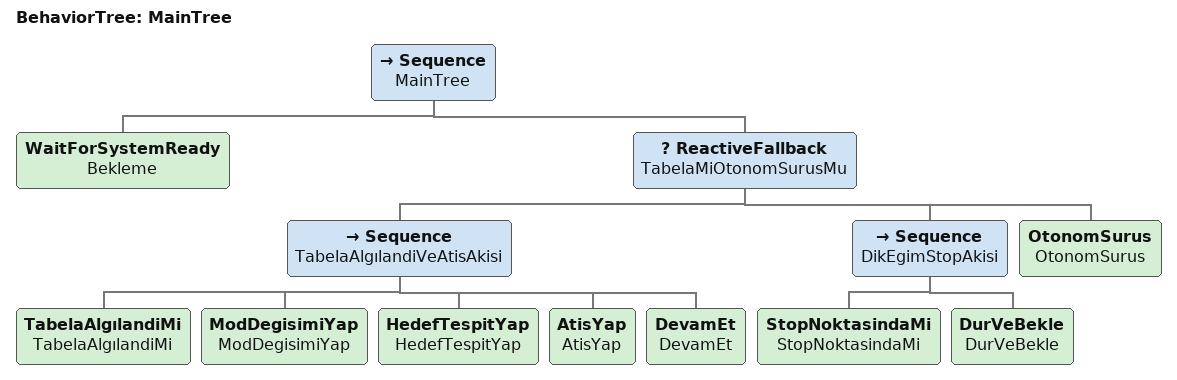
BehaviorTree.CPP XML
<?xml version="1.0"?>
<root BTCPP_format="4" main_tree_to_execute="MainTree">
  <BehaviorTree ID="MainTree">
    <Sequence name="MainTree">
      <WaitForSystemReady name="Bekleme"/>
      <ReactiveFallback name="TabelaMiOtonomSurusMu">
        <Sequence name="TabelaAlgılandiVeAtisAkisi">
          <TabelaAlgılandiMi name="TabelaAlgılandiMi"/>
          <ModDegisimiYap name="ModDegisimiYap"/>
          <HedefTespitYap name="HedefTespitYap"/>
          <AtisYap name="AtisYap"/>
          <DevamEt name="DevamEt"/>
        </Sequence>
        <Sequence name="DikEgimStopAkisi">
          <StopNoktasindaMi name="StopNoktasindaMi"/>
          <DurVeBekle name="DurVeBekle"/>
        </Sequence>
        <OtonomSurus name="OtonomSurus"/>
      </ReactiveFallback>
    </Sequence>
  </BehaviorTree>

  <!--
    TreeNodesModel: tulpar_bt paketindeki gerçek C++ node'larının tip/ID
    tanımları (Groot2'nin ağacı doğru şekilde gösterebilmesi için).
  -->
</root>
